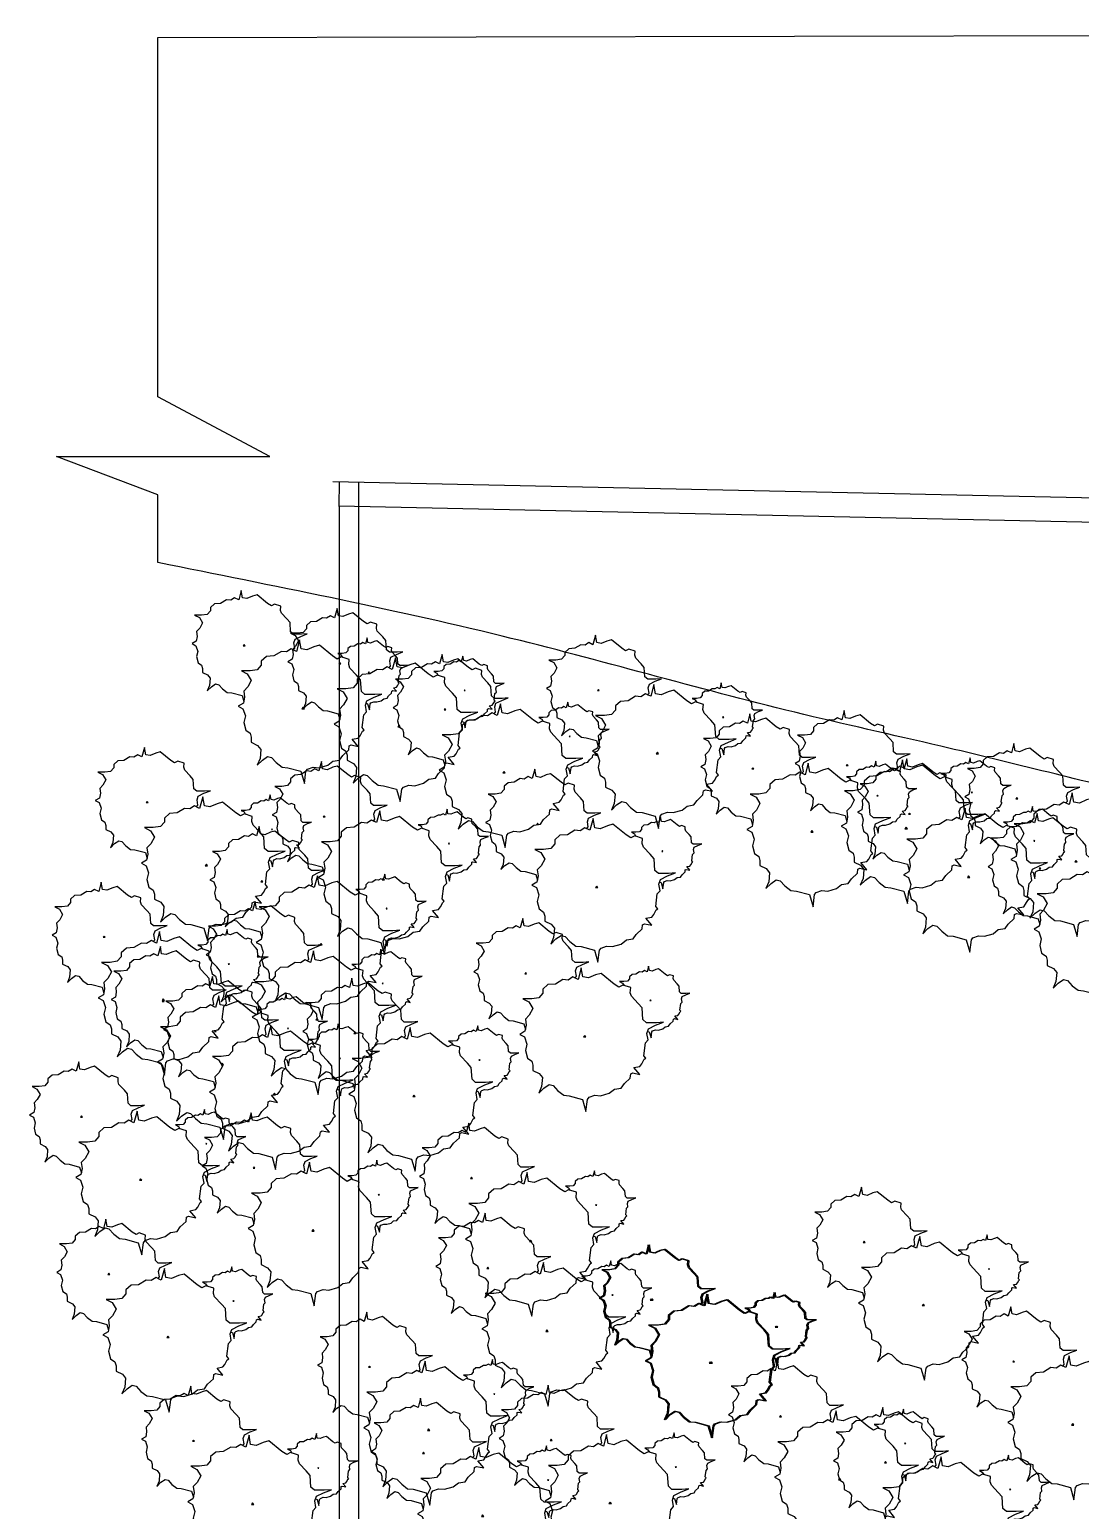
# Model space of a CAD drawing. Header units: millimetres. Extents: x -2023021 to 4454414, y -304659 to 993992.
# Drawn here: x 1481985 to 1525621, y 807687 to 869165 of the extents above; entities that cross this region are included whole.
import ezdxf

# ---------------------------------------------------------------- set-up
doc = ezdxf.new("R2010")
doc.units = ezdxf.units.MM
doc.header["$LTSCALE"] = 10
doc.header["$MEASUREMENT"] = 0
doc.layers.add('zelen', color=69, linetype='Continuous')

# ---------------------------------------------------------------- blocks, each defined once
blk = doc.blocks.new('Clump of Trees or Bushes - plan')
for points in [[(-10.993, 56.487), (-9.228, 58.426), (-10.144, 63.512), (-8.923, 67.033), (-3.43, 69.772), (2.673, 72.119), (-2.82, 71.728), (-10.449, 71.728), (-13.195, 74.075), (-13.806, 83.073), (-16.857, 86.594), (-22.045, 92.071), (-22.961, 94.81), (-22.656, 98.722), (-28.759, 100.678), (-31.811, 99.113), (-35.472, 101.461), (-45.543, 109.676), (-49.815, 108.503), (-55.308, 106.155), (-59.58, 106.938), (-60.801, 113.98), (-63.242, 104.982), (-67.209, 106.938), (-70.872, 104.59), (-74.839, 104.982), (-80.637, 101.461), (-86.435, 101.069), (-90.402, 97.548), (-90.402, 94.419), (-93.454, 90.898), (-98.947, 90.115), (-105.66, 90.115), (-101.083, 87.768), (-98.031, 82.682), (-100.778, 77.596), (-103.829, 74.466), (-103.219, 69.772), (-104.134, 65.077), (-108.102, 62.73), (-104.439, 60.774), (-102.609, 55.297), (-103.829, 50.211), (-102.303, 44.342), (-98.947, 41.995), (-98.031, 38.865), (-98.031, 34.953), (-93.148, 32.606), (-90.707, 29.476), (-91.317, 22.434), (-93.454, 17.348), (-89.487, 21.26), (-85.519, 23.999), (-82.468, 23.216), (-78.806, 19.304), (-74.228, 15.783), (-69.956, 15.392), (-59.886, 12.653), (-58.254, 7.074)], [(59.448, 5.262), (60.936, 4.858), (62.652, -1.011), (63.415, 4.858), (64.178, 5.836), (66.848, 6.814), (69.709, 6.569), (73.905, 7.792), (76.385, 9.748), (79.627, 10.237), (81.153, 12.438), (84.014, 15.127), (84.205, 17.084), (85.158, 17.573), (88.591, 16.839), (85.73, 20.262), (88.591, 20.751), (89.545, 21.974), (90.689, 24.174), (91.452, 24.663), (90.499, 25.886), (91.261, 31.999), (92.596, 33.466), (92.024, 36.645), (92.787, 38.845), (96.22, 40.557), (100.035, 42.024), (96.602, 41.779), (91.834, 41.779), (90.117, 43.246), (89.736, 48.871), (87.828, 51.071), (84.586, 54.494), (84.014, 56.206), (84.205, 58.651), (80.39, 59.873), (78.483, 58.895), (76.194, 60.362), (69.9, 65.497), (67.23, 64.764), (63.797, 63.297), (61.126, 63.786), (60.364, 68.187), (58.838, 62.563), (56.358, 63.786), (54.07, 62.319), (51.59, 62.563), (47.966, 60.362), (44.343, 60.118), (41.863, 57.917), (41.863, 55.961), (39.956, 53.761), (36.523, 53.272), (32.327, 53.272), (35.187, 51.805), (36.641, 49.381)]]:
    blk.add_lwpolyline(points)
for points in [[(-4.577, 66.508), (-7.629, 55.261), (-12.588, 57.706), (-17.166, 54.772), (-22.125, 55.261), (-29.372, 50.86), (-36.62, 50.371), (-41.579, 45.969), (-41.579, 42.057), (-45.393, 37.656), (-52.259, 36.678), (-60.651, 36.678), (-54.93, 33.743), (-51.115, 27.386), (-54.548, 21.029), (-58.363, 17.116), (-57.6, 11.248), (-58.744, 5.38), (-63.703, 2.446), (-59.126, 0), (-56.837, -6.846), (-58.363, -13.203), (-56.455, -20.539), (-52.259, -23.473), (-51.115, -27.385), (-51.115, -32.275), (-45.012, -35.21), (-41.96, -39.122), (-42.723, -47.924), (-45.393, -54.282), (-40.434, -49.391), (-35.475, -45.968), (-31.661, -46.946), (-27.083, -51.837), (-21.362, -56.238), (-16.021, -56.727), (-3.433, -60.15), (0, -71.887), (1.526, -60.15), (3.052, -58.194), (8.392, -56.238), (14.114, -56.727), (22.506, -54.282), (27.465, -50.369), (33.949, -49.391), (37.001, -44.99), (42.723, -39.611), (43.104, -35.699), (45.012, -34.721), (51.878, -36.188), (46.156, -29.341), (51.878, -28.363), (53.785, -25.918), (56.074, -21.517), (57.6, -20.539), (55.692, -18.094), (57.218, -5.868), (59.888, -2.934), (58.744, 3.424), (60.27, 7.825), (67.136, 11.248), (74.765, 14.182), (67.899, 13.693), (58.363, 13.693), (54.93, 16.627), (54.167, 27.875), (50.352, 32.276), (43.867, 39.123), (42.723, 42.546), (43.104, 47.436), (35.475, 49.882), (31.661, 47.925), (27.083, 50.86), (14.495, 61.129), (9.155, 59.662), (2.289, 56.728), (-3.052, 57.706)], [(-58.055, 61.947), (-58.97, 60.774), (-57.139, 60.774)], [(62.08, 35.667), (61.508, 34.933), (62.652, 34.933)], [(-1.144, 1.468), (-2.289, 0), (0, 0)]]:
    blk.add_lwpolyline(points, close=True)

msp = doc.modelspace()

# ---------------------------------------------------------------- linework, layer by layer
for p, q in [((1487316, 868840), (1649324, 869165)), ((1487316, 853922), (1487316, 868840)), ((1491956, 851437), (1487316, 853922)), ((1487316, 849846), (1483101, 851437)), ((1483101, 851437), (1491956, 851437)), ((1658907, 846844), (1494576, 850393)), ((1494837, 849366), (1494859, 850387)), ((1495644, 850370), (1495640, 849370)), ((1487316, 847039), (1487316, 849846)), ((1657907, 845866), (1494837, 849383)), ((1494837, 849366), (1494837, 724014)), ((1495644, 849344), (1495637, 725014))]:
    msp.add_line(p, q)
for points, knots in [([(1535893, 836576), (1534443, 836631), (1532006, 836723), (1528134, 837374), (1524249, 838344), (1519305, 839558), (1511689, 841229), (1500992, 844357), (1492090, 846066), (1487316, 847039)], [0, 0, 0, 0, 4350.331225, 7307.035646, 11757.963323, 16358.700806, 22581.2468, 35145.002511, 49758.642477, 49758.642477, 49758.642477, 49758.642477]), ([(1535893, 808840), (1534120, 808987), (1531120, 809235), (1527003, 805555), (1520999, 801821), (1515160, 795153), (1504538, 790223), (1495376, 787455), (1488802, 785263), (1487316, 784765)], [0, 0, 0, 0, 5058.501791, 8557.369829, 15881.718845, 26503.86908, 34486.732742, 50579.814726, 55280.085156, 55280.085156, 55280.085156, 55280.085156])]:
    msp.add_open_spline(points, degree=3, knots=knots)

# ---------------------------------------------------------------- block references
at = {"layer": 'zelen', "xscale": 43.11638107232748, "yscale": 43.11638107232748, "zscale": 43.11638107232748}
for p in [(1493395, 840967), (1497375, 840219), (1508107, 839103), (1501737, 838307), (1514520, 835848), (1518436, 835986), (1489375, 834451), (1525483, 834608), (1496723, 833859), (1521029, 833969), (1505585, 833542), (1526447, 831706), (1494136, 831162), (1487583, 828859), (1493972, 828052), (1505089, 827345), (1490037, 826188), (1492200, 824944), (1497992, 824868), (1486646, 821395), (1493808, 819281), (1502840, 818848), (1519149, 816189), (1487778, 814863), (1503518, 815114), (1510299, 813792), (1510349, 813792), (1498605, 811008), (1525352, 811230), (1515670, 808955), (1491296, 807935), (1506144, 807969), (1500843, 807432), (1520032, 807043)]:
    msp.add_blockref('Clump of Trees or Bushes - plan', p, dxfattribs=at)

doc.saveas('drawing.dxf')
